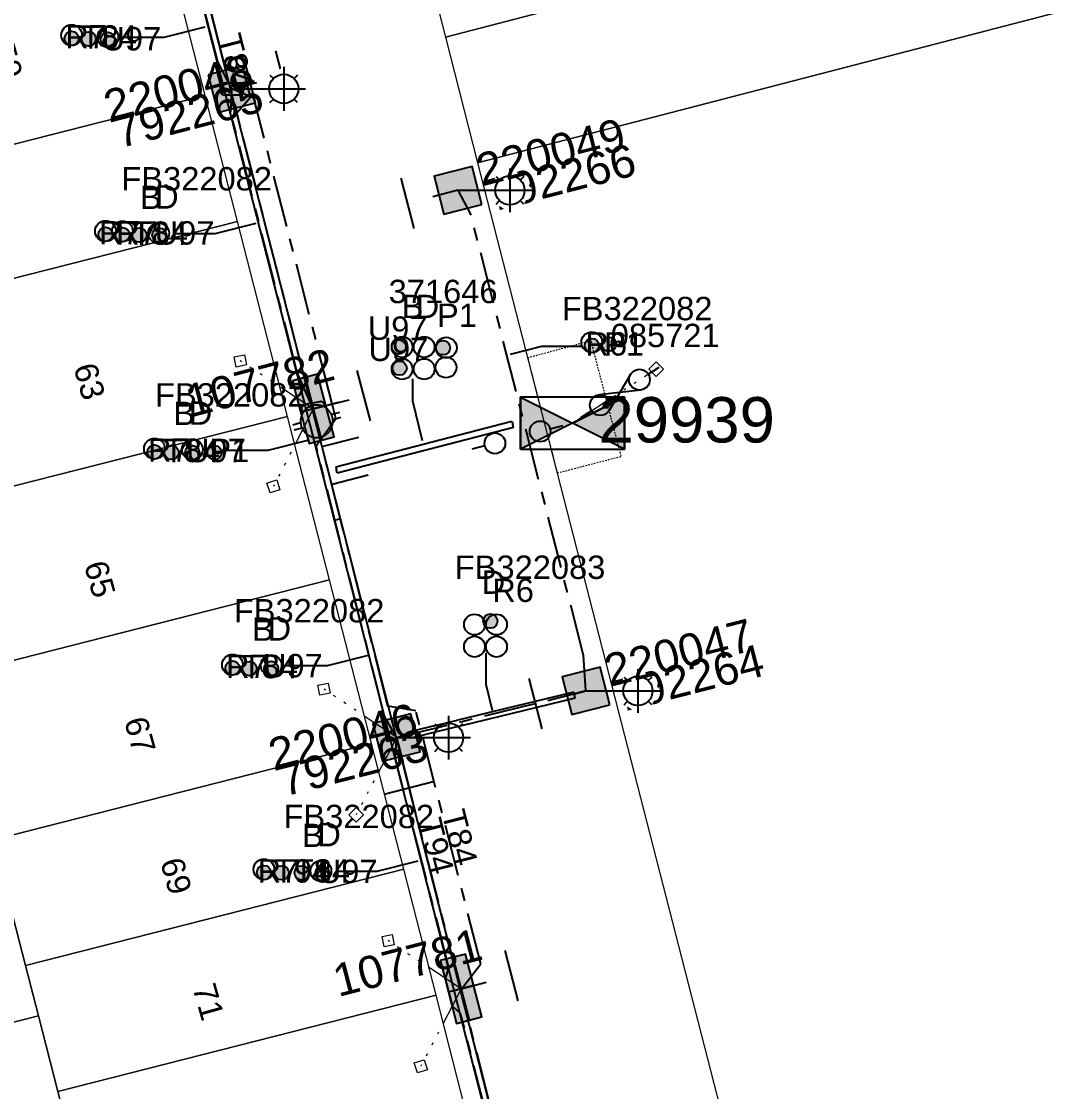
# Model space of a CAD drawing. Header units: metres. Extents: x 307635 to 308805, y 6256169 to 6257356.
# Drawn here: x 308471.6 to 308551.7, y 6256541.7 to 6256624.1 of the extents above; entities that cross this region are included whole.
import ezdxf
from ezdxf.enums import TextEntityAlignment as Align

# ---------------------------------------------------------------- set-up
doc = ezdxf.new("R2010")
doc.units = ezdxf.units.M
for name, pattern in [('Cable Exist UG', [7, 4, -1, 1, -1]), ('DASHED', [19.05, 12.7, -6.35]), ('HIDDEN2', [0.1875, 0.125, -0.0625]), ('PHANTOMX2', [6.6, 3, -0.75, 0.2, -0.75, 0.2, -0.75, 0.2, -0.75])]:
    doc.linetypes.add(name, pattern=pattern)
doc.layers.get('0').update_dxf_attribs({"color": 6})
doc.layers.get('Defpoints').update_dxf_attribs({"color": 250})
for name, color, linetype, lineweight in [('Cadastre Buildings_SP_EXT', 78, 'Continuous', 15), ('Cadastre Land Parcels_SP_EXT', 118, 'Continuous', 15), ('Cadastre Other Property_SP_EXT', 138, 'DASHED', 15), ('Mains_LV_EXT', 163, 'Continuous', 25), ('Mains_SL_EXT', 131, 'Continuous', 25), ('Services_SP_EXT', 42, 'PHANTOMX2', 20)]:
    doc.layers.add(name, color=color, linetype=linetype, lineweight=lineweight)
for name, color, linetype in [('Duct_SP_EXT', 30, 'Continuous'), ('Equip_LV_EXT', 7, 'Continuous'), ('Equip_SL_EXT', 7, 'Continuous'), ('Equip_SP_SL_EXT', 7, 'Continuous'), ('Sub_SP_EXT', 7, 'Continuous'), ('SupportsUG_SP_LV_EXT', 7, 'Continuous'), ('SupportsUG_SP_LV_SL_EXT', 7, 'Continuous')]:
    doc.layers.add(name, color=color, linetype=linetype)
doc.layers.add('UNKNOWN_FEATURES', color=1, linetype='DASHED', plot=False)
doc.styles.add('COLUMN_LABEL', font='arial.ttf', dxfattribs={"height": 2})
doc.styles.add('iecARIAL', font='arial.ttf', dxfattribs={"height": 2})
doc.styles.add('POLE_LABEL', font='arial.ttf', dxfattribs={"height": 2})
doc.styles.add('SL_LABEL', font='arial.ttf', dxfattribs={"height": 2})
doc.styles.get("Standard").update_dxf_attribs({"font": 'arial.ttf'})

# ---------------------------------------------------------------- blocks, each defined once
blk = doc.blocks.new('SUB_PADMOUNT_EXT')
at = {"ltscale": 10}
h = blk.add_hatch(color=256, dxfattribs=at)
h.dxf.hatch_style = 1
h.paths.add_polyline_path([(4, -2), (0, 0), (4, 2)])
h.paths.add_polyline_path([(-4, -2), (-4, 2), (0, 0)])
blk.add_line((4, 2), (-4, -2))
blk.add_lwpolyline([(-4, -2), (4, -2), (4, 2), (-4, 2)], close=True)
at = {"ltscale": 10, "flags": 128}
for points in [[(-4, -2), (-4, 2), (0, 0)], [(4, -2), (0, 0), (4, 2)]]:
    blk.add_lwpolyline(points, close=True, dxfattribs=at)
at = {"flags": 8}
blk.add_attdef('ASSET_NUM', text='', height=2.5, dxfattribs=at).set_placement((0, 5), align=Align.MIDDLE_CENTER)
for tag, flags, p in [('STREET_CODE', 9, (1.5, 0)), ('OPERATING_VOLTAGE', 9, (1.5, -0.4)), ('ORIENTATION', 9, (1.5, -0.6)), ('OWNED_BY', 9, (1.5, -0.8)), ('NO_PHASES', 9, (1.5, -0.2)), ('OPERATED_BY', 9, (1.5, -1)), ('SECONDARY_VOLTAGE', 9, (1.5, -1.6)), ('CONSTRUCTED_VOLTAGE', 9, (1.5, -1.4)), ('MAINTAINED_BY', 9, (1.5, -1.2)), ('STATE', 9, (1.5, -1.8)), ('SUBSTATION_TYPE', 9, (1.5, -2.2)), ('USAGE', 9, (1.5, -2.4)), ('PARENT', 9, (1.5, -2)), ('SUBURB', 9, (1.5, -2.8)), ('STREETNAME', 9, (1.5, -3)), ('LEGEND', 9, (1.5, -2.6)), ('LOCATION', 9, (1.5, -3.2)), ('NOTES', 9, (1.5, -3.4)), ('Z', 1, (1.5, -3.6))]:
    blk.add_attdef(tag, text='', height=0.2, dxfattribs=dict(flags=flags)).set_placement(p, align=Align.MIDDLE_LEFT)
blk = doc.blocks.new('COLUMN_EXT')
blk.add_hatch(color=256).paths.add_polyline_path([(1.5, -1.5), (1.5, 1.5), (-1.5, 1.5), (-1.5, -1.5)])
blk.add_lwpolyline([(1.5, 1.5), (-1.5, 1.5), (-1.5, -1.5), (1.5, -1.5)], close=True)
at = {"layer": 'Defpoints', "flags": 128}
for points in [[(0, 0), (0, -2)], [(2, -4), (-2, -4)]]:
    blk.add_lwpolyline(points, dxfattribs=at)
at = {"flags": 9}
for tag, p in [('STREETNAME', (-1.813, 1.6)), ('SUBURB', (-1.813, 1.8)), ('NOTES', (-1.813, 2)), ('LOCATION', (-1.813, 1.4)), ('LEGEND', (-1.813, 1.2)), ('USAGE', (-1.813, 1)), ('STATE', (-1.813, 0.8)), ('COLUMN_TYPE', (-1.813, 0.4)), ('OWNED_BY', (-1.813, 0.6))]:
    blk.add_attdef(tag, text='', height=0.2, rotation=180, dxfattribs=at).set_placement(p, align=Align.MIDDLE_LEFT)
at = {"flags": 1}
blk.add_attdef('Z', (-1.813, 2.351), '', height=0.2, rotation=180, dxfattribs=at)
at = {"flags": 9}
for tag, style, p in [('STRUCTURE_PLANT_NUMBER', 'POLE_LABEL', (-1.813, -0.031)), ('STREET_CODE', 'COLUMN_LABEL', (-1.813, 0.2))]:
    blk.add_attdef(tag, text='', height=0.2, rotation=180, dxfattribs=dict(at, style=style)).set_placement(p, align=Align.MIDDLE_LEFT)
at = {"style": 'COLUMN_LABEL', "width": 0.9, "flags": 8}
blk.add_attdef('ASSET_NUM', text='', height=2, rotation=270, dxfattribs=at).set_placement((2, -4), align=Align.MIDDLE_LEFT)
blk = doc.blocks.new('PILLAR_EXT')
blk.add_hatch(color=256).paths.add_polyline_path([(2.5, -1), (2.5, 1), (-2.5, 1), (-2.5, -1)])
for p, q in [((0, -1), (0, 1)), ((2.5, 0), (-2.5, 0))]:
    blk.add_line(p, q)
at = {"ltscale": 10}
blk.add_line((-2.5, 0), (2.5, 0), dxfattribs=at)
blk.add_lwpolyline([(2.5, 1), (1.25, 1), (-1.25, 1), (-2.5, 1), (-2.5, -1), (2.5, -1)], close=True)
at = {"layer": 'Defpoints'}
for p, q in [((0, 0), (0, -2)), ((2, -4), (-2, -4))]:
    blk.add_line(p, q, dxfattribs=at)
for tag, p, flags in [('STREETNAME', (0, 1.8), 9), ('SUBURB', (0, 2), 1), ('LOCATION', (0, 1.2), 9), ('LEGEND', (0, 1), 9), ('PARENT', (0, 1.6), 9), ('NOTES', (0, 1.4), 9), ('SUPPORT_TYPE', (0, 0.6), 9), ('OWNED_BY', (0, 0.2), 9), ('USAGE', (0, 0.8), 9), ('STATE', (0, 0.4), 9)]:
    blk.add_attdef(tag, p, '', height=0.2, rotation=180, dxfattribs=dict(flags=flags))
at = {"width": 0.9, "flags": 8}
blk.add_attdef('ASSET_NUM', text='', height=2, rotation=270, dxfattribs=at).set_placement((2, -4), align=Align.MIDDLE_LEFT)
blk = doc.blocks.new('DUCT_EXT')
blk.add_circle((0, 0.8), 0.8)
at = {"flags": 1}
blk.add_attdef('Z', (0, 0), '', height=0.2, dxfattribs=at)
at = {"flags": 9}
for tag, p in [('DUCT_CODE', (0, 0)), ('XSECT_TYPE', (0, -0.2)), ('STATE', (0, -0.6)), ('FB_REFERENCE', (0, -0.4)), ('NOTES', (0, -0.8))]:
    blk.add_attdef(tag, text='', height=0.2, dxfattribs=at).set_placement(p, align=Align.MIDDLE_LEFT)
blk = doc.blocks.new('SL_LANTERN_EXT')
at = {"flags": 9}
for tag, p in [('LRATECODE', (-7.4, 0)), ('LOUTREACHVOCAB', (-7.2, 0)), ('LOUTREACH', (-7, 0)), ('LANTNUMBER', (-6.6, 0)), ('LNEW', (-6.4, 0)), ('LMASTVOCAB', (-6.2, 0)), ('LMAST', (-6, 0)), ('LLAMPVOCAB', (-5.8, 0)), ('LLAMP', (-5.6, 0)), ('LEXIST', (-5.4, 0)), ('LCHARGE3PERCENT', (-5.2, 0)), ('LCHARGE3', (-5, 0)), ('LCHARGE2PERCENT', (-4.8, 0)), ('LCHARGE2', (-4.6, 0)), ('LCHARGE1PERCENT', (-4.4, 0)), ('LCHARGE1', (-4.2, 0)), ('LCATEGORY', (-4, 0)), ('LBRACKETVOCAB', (-3.8, 0)), ('LBRACKET', (-3.6, 0)), ('LKINGHEIGHT', (-3.4, 0)), ('CREPLACE', (-3.2, 0)), ('CREMOVE', (-3, 0)), ('CNUMBER', (-2.8, 0)), ('CNEW', (-2.6, 0)), ('CEXIST', (-2.4, 0)), ('USAGE', (-2.2, 0)), ('STATE', (-2, 0)), ('OWNED_BY', (-1.8, 0)), ('ORIENTATION', (-1.6, 0)), ('OPERATING_VOLTAGE', (-1.4, 0)), ('NO_PHASES', (-1.2, 0)), ('LANTERN_TYPE', (-1, 0)), ('LANTERN_PURPOSE', (-0.8, 0)), ('CONTROL_TYPE', (-0.6, 0)), ('CONSTRUCTED_VOLTAGE', (-0.4, 0))]:
    blk.add_attdef(tag, text='', height=0.001, rotation=270, dxfattribs=at).set_placement(p, align=Align.MIDDLE_LEFT)
at = {"style": 'SL_LABEL', "flags": 9}
blk.add_attdef('STREET_CODE', text='', height=0.001, rotation=270, dxfattribs=at).set_placement((0.001, 0), align=Align.MIDDLE_LEFT)
at = {"flags": 1}
blk.add_attdef('Z', (0, 0), '', height=0.001, rotation=270, dxfattribs=at)
at = {"width": 0.9}
blk.add_attdef('LNUMBER', text='', height=1, dxfattribs=at).set_placement((7, -1), align=Align.MIDDLE_LEFT)
at = {"flags": 9}
for tag, p in [('LREMOVE', (0, -7.6)), ('LREPLACE', (0, -7.8)), ('LTYPE', (0, -8)), ('LTYPEVOCAB', (0, -8.2)), ('LEGEND', (0, -8.4)), ('SUBURB', (0, -8.6)), ('STREETNAME', (0, -8.8)), ('LOCATION', (0, -9)), ('NOTES', (0, -9.2)), ('MAINTAINED_BY', (0, -9.863))]:
    blk.add_attdef(tag, text='', height=0.001, dxfattribs=at).set_placement(p, align=Align.MIDDLE_LEFT)
blk.add_attdef('OPERATED_BY', (0, -9.607), '', height=0.001, dxfattribs=at)
blk.add_wipeout([(5.688, 0), (5.061, -1.061), (4, -1.688), (2.939, -1.061), (2.313, 0), (2.939, 1.061), (4, 1.687), (5.061, 1.061)])
for p, q in [((4, 1.687), (4, 0)), ((2.939, 1.061), (3.205, 0.795)), ((5.061, 1.061), (4.795, 0.795)), ((0, 0), (4, 0)), ((2.939, -1.061), (3.205, -0.795)), ((4, 0), (5.688, 0)), ((4, 0), (4, -1.688)), ((5.061, -1.061), (4.795, -0.795))]:
    blk.add_line(p, q)
blk.add_circle((4, 0), 1.125)
blk = doc.blocks.new('CCP_EXT')
at = {"flags": 9}
for tag, p in [('USAGE', (0, -1.2)), ('LEGEND', (0, -1.4)), ('LIFE_SUPPORT', (0, -1.6)), ('STATE', (0, -1.8)), ('NOTES', (0, -2))]:
    blk.add_attdef(tag, text='', height=0.2, dxfattribs=at).set_placement(p, align=Align.MIDDLE_LEFT)
blk.add_wipeout([(0, 0.566), (0.566, 0), (0, -0.566), (-0.566, 0)])
blk.add_lwpolyline([(-0.566, 0), (0, 0.566), (0.566, 0), (0, -0.566), (-0.566, 0)])
at = {"flags": 1}
blk.add_attdef('Z', (0, 0), '', height=0.2, dxfattribs=at)
at = {"flags": 9}
for tag, p in [('CCP_TYPE', (0, 0)), ('OPERATING_VOLTAGE', (0, -0.6)), ('ORIENTATION', (0, -0.8)), ('CONSTRUCTED_VOLTAGE', (0, -0.2)), ('NO_PHASES', (0, -0.4)), ('OWNED_BY', (0, -1))]:
    blk.add_attdef(tag, text='', height=0.2, dxfattribs=at).set_placement(p, align=Align.MIDDLE_LEFT)
blk = doc.blocks.new('SL_STJ_EXT')
h = blk.add_hatch(color=256)
edge = h.paths.add_edge_path()
edge.add_ellipse((-0.586, 0.131), major_axis=(0.226, 0.226), ratio=1, start_angle=44.99996, end_angle=135)
edge.add_line((-0.906, 0.131), (-0.906, -0.131))
edge.add_ellipse((-0.586, -0.131), major_axis=(0.226, 0.226), ratio=1, start_angle=134.99996, end_angle=225)
edge.add_line((-0.586, -0.451), (0.586, -0.451))
edge.add_ellipse((0.586, -0.131), major_axis=(-0.226, 0.226), ratio=1, start_angle=134.99996, end_angle=225)
edge.add_line((0.906, -0.131), (0.906, 0.131))
edge.add_ellipse((0.586, 0.131), major_axis=(-0.226, 0.226), ratio=1, start_angle=224.99996, end_angle=315)
edge.add_line((0.586, 0.451), (-0.586, 0.451))
blk.add_lwpolyline([(-0.906, 0.131), (-0.906, -0.131, 0.414214), (-0.586, -0.451), (0.586, -0.451, 0.414214), (0.906, -0.131), (0.906, 0.131, 0.414214), (0.586, 0.451), (-0.586, 0.451, 0.414214)], format="xyb", close=True)
at = {"flags": 1}
blk.add_attdef('Z', (0, 0), '', height=0.2, dxfattribs=at)
at = {"flags": 9}
for tag, p in [('ORIENTATION', (0, 0)), ('USAGE', (0, -0.2)), ('LEGEND', (0, -0.4)), ('NOTES', (0, -0.6))]:
    blk.add_attdef(tag, text='', height=0.2, dxfattribs=at).set_placement(p, align=Align.MIDDLE_LEFT)
blk = doc.blocks.new('LV_UG_LINKS_OPEN_EXT')
at = {"layer": 'Equip_LV_EXT'}
for tag, height, flags, p in [('CONSTRUCTED_VOLTAGE', 0.167, 9, (3.167, -1.833)), ('NO_PHASES', 0.167, 9, (3.167, -2)), ('OPERATING_VOLTAGE', 0.2, 9, (3, -2.6)), ('ORIENTATION', 0.2, 9, (3, -2.8)), ('STATE', 0.2, 9, (3, -3)), ('SWITCH_TYPE', 0.2, 9, (3, -3.2)), ('USAGE', 0.2, 9, (3, -3.4)), ('OWNED_BY', 0.2, 9, (3, -3.8)), ('OPERATED_BY', 0.2, 9, (3, -4)), ('NOTES', 0.2, 9, (3, -3.6)), ('MAINTAINED_BY', 0.2, 9, (3, -4.2)), ('TYPE', 0.2, 9, (3, -4.6)), ('Z', 0.2, 1, (3, -4.8)), ('NUMBER_OF_PHASES', 0.2, 9, (3, -4.4))]:
    blk.add_attdef(tag, text='', height=height, dxfattribs=dict(at, flags=flags)).set_placement(p, align=Align.MIDDLE_LEFT)
blk.add_wipeout([(4, 1.25), (3.969, 1.25), (3.939, 1.248), (3.908, 1.247), (3.877, 1.244), (3.847, 1.241), (3.817, 1.236), (3.786, 1.232), (3.756, 1.226), (3.726, 1.22), (3.696, 1.213), (3.667, 1.205), (3.637, 1.196), (3.608, 1.187), (3.579, 1.177), (3.55, 1.166), (3.522, 1.155), (3.493, 1.143), (3.466, 1.13), (3.438, 1.117), (3.411, 1.102), (3.384, 1.088), (3.357, 1.072), (3.331, 1.056), (3.306, 1.039), (3.28, 1.022), (3.255, 1.004), (3.231, 0.985), (3.207, 0.966), (3.184, 0.947), (3.161, 0.926), (3.138, 0.905), (3.116, 0.884), (3.095, 0.862), (3.074, 0.839), (3.053, 0.816), (3.034, 0.793), (3.015, 0.769), (2.996, 0.745), (2.978, 0.72), (2.961, 0.694), (2.944, 0.669), (2.928, 0.643), (2.912, 0.616), (2.898, 0.589), (2.883, 0.562), (2.87, 0.534), (2.857, 0.507), (2.845, 0.478), (2.834, 0.45), (2.823, 0.421), (2.813, 0.392), (2.804, 0.363), (2.795, 0.333), (2.787, 0.304), (2.78, 0.274), (2.774, 0.244), (2.768, 0.214), (2.764, 0.183), (2.759, 0.153), (2.756, 0.123), (2.753, 0.092), (2.752, 0.061), (2.75, 0.031), (2.75, 0), (2.75, -0.031), (2.752, -0.061), (2.753, -0.092), (2.756, -0.123), (2.759, -0.153), (2.764, -0.183), (2.768, -0.214), (2.774, -0.244), (2.78, -0.274), (2.787, -0.304), (2.795, -0.333), (2.804, -0.363), (2.813, -0.392), (2.823, -0.421), (2.834, -0.45), (2.845, -0.478), (2.857, -0.507), (2.87, -0.534), (2.883, -0.562), (2.898, -0.589), (2.912, -0.616), (2.928, -0.643), (2.944, -0.669), (2.961, -0.694), (2.978, -0.72), (2.996, -0.745), (3.015, -0.769), (3.034, -0.793), (3.053, -0.816), (3.074, -0.839), (3.095, -0.862), (3.116, -0.884), (3.138, -0.905), (3.161, -0.926), (3.184, -0.947), (3.207, -0.966), (3.231, -0.985), (3.255, -1.004), (3.28, -1.022), (3.306, -1.039), (3.331, -1.056), (3.357, -1.072), (3.384, -1.088), (3.411, -1.102), (3.438, -1.117), (3.466, -1.13), (3.493, -1.143), (3.522, -1.155), (3.55, -1.166), (3.579, -1.177), (3.608, -1.187), (3.637, -1.196), (3.667, -1.205), (3.696, -1.213), (3.726, -1.22), (3.756, -1.226), (3.786, -1.232), (3.817, -1.236), (3.847, -1.241), (3.877, -1.244), (3.908, -1.247), (3.939, -1.248), (3.969, -1.25), (4, -1.25), (4.031, -1.25), (4.061, -1.248), (4.092, -1.247), (4.123, -1.244), (4.153, -1.241), (4.183, -1.236), (4.214, -1.232), (4.244, -1.226), (4.274, -1.22), (4.304, -1.213), (4.333, -1.205), (4.363, -1.196), (4.392, -1.187), (4.421, -1.177), (4.45, -1.166), (4.478, -1.155), (4.507, -1.143), (4.534, -1.13), (4.562, -1.117), (4.589, -1.102), (4.616, -1.088), (4.643, -1.072), (4.669, -1.056), (4.694, -1.039), (4.72, -1.022), (4.745, -1.004), (4.769, -0.985), (4.793, -0.966), (4.816, -0.947), (4.839, -0.926), (4.862, -0.905), (4.884, -0.884), (4.905, -0.862), (4.926, -0.839), (4.947, -0.816), (4.966, -0.793), (4.985, -0.769), (5.004, -0.745), (5.022, -0.72), (5.039, -0.694), (5.056, -0.669), (5.072, -0.643), (5.088, -0.616), (5.102, -0.589), (5.117, -0.562), (5.13, -0.534), (5.143, -0.507), (5.155, -0.478), (5.166, -0.45), (5.177, -0.421), (5.187, -0.392), (5.196, -0.363), (5.205, -0.333), (5.213, -0.304), (5.22, -0.274), (5.226, -0.244), (5.232, -0.214), (5.236, -0.183), (5.241, -0.153), (5.244, -0.123), (5.247, -0.092), (5.248, -0.061), (5.25, -0.031), (5.25, 0), (5.25, 0.031), (5.248, 0.061), (5.247, 0.092), (5.244, 0.123), (5.241, 0.153), (5.236, 0.183), (5.232, 0.214), (5.226, 0.244), (5.22, 0.274), (5.213, 0.304), (5.205, 0.333), (5.196, 0.363), (5.187, 0.392), (5.177, 0.421), (5.166, 0.45), (5.155, 0.478), (5.143, 0.507), (5.13, 0.534), (5.117, 0.562), (5.102, 0.589), (5.088, 0.616), (5.072, 0.643), (5.056, 0.669), (5.039, 0.694), (5.022, 0.72), (5.004, 0.745), (4.985, 0.769), (4.966, 0.793), (4.947, 0.816), (4.926, 0.839), (4.905, 0.862), (4.884, 0.884), (4.862, 0.905), (4.839, 0.926), (4.816, 0.947), (4.793, 0.966), (4.769, 0.985), (4.745, 1.004), (4.72, 1.022), (4.694, 1.039), (4.669, 1.056), (4.643, 1.072), (4.616, 1.088), (4.589, 1.102), (4.562, 1.117), (4.534, 1.13), (4.507, 1.143), (4.478, 1.155), (4.45, 1.166), (4.421, 1.177), (4.392, 1.187), (4.363, 1.196), (4.333, 1.205), (4.304, 1.213), (4.274, 1.22), (4.244, 1.226), (4.214, 1.232), (4.183, 1.236), (4.153, 1.241), (4.123, 1.244), (4.092, 1.247), (4.061, 1.248), (4.031, 1.25)]).dxf.layer = 'Equip_LV_EXT'
for p, q in [((3.792, 1.863), (3.792, 1.232)), ((4.208, 1.863), (4.208, 1.232)), ((3.792, -1.232), (3.792, -1.863)), ((4.208, -1.232), (4.208, -1.863))]:
    blk.add_line(p, q, dxfattribs=at)
at = {"layer": 'Equip_LV_EXT', "flags": 128}
blk.add_lwpolyline([(4, 1.25), (3.969, 1.25), (3.939, 1.248), (3.908, 1.247), (3.877, 1.244), (3.847, 1.241), (3.817, 1.236), (3.786, 1.232), (3.756, 1.226), (3.726, 1.22), (3.696, 1.213), (3.667, 1.205), (3.637, 1.196), (3.608, 1.187), (3.579, 1.177), (3.55, 1.166), (3.522, 1.155), (3.493, 1.143), (3.466, 1.13), (3.438, 1.117), (3.411, 1.102), (3.384, 1.088), (3.357, 1.072), (3.331, 1.056), (3.306, 1.039), (3.28, 1.022), (3.255, 1.004), (3.231, 0.985), (3.207, 0.966), (3.184, 0.947), (3.161, 0.926), (3.138, 0.905), (3.116, 0.884), (3.095, 0.862), (3.074, 0.839), (3.053, 0.816), (3.034, 0.793), (3.015, 0.769), (2.996, 0.745), (2.978, 0.72), (2.961, 0.694), (2.944, 0.669), (2.928, 0.643), (2.912, 0.616), (2.898, 0.589), (2.883, 0.562), (2.87, 0.534), (2.857, 0.507), (2.845, 0.478), (2.834, 0.45), (2.823, 0.421), (2.813, 0.392), (2.804, 0.363), (2.795, 0.333), (2.787, 0.304), (2.78, 0.274), (2.774, 0.244), (2.768, 0.214), (2.764, 0.183), (2.759, 0.153), (2.756, 0.123), (2.753, 0.092), (2.752, 0.061), (2.75, 0.031), (2.75, 0), (2.75, -0.031), (2.752, -0.061), (2.753, -0.092), (2.756, -0.123), (2.759, -0.153), (2.764, -0.183), (2.768, -0.214), (2.774, -0.244), (2.78, -0.274), (2.787, -0.304), (2.795, -0.333), (2.804, -0.363), (2.813, -0.392), (2.823, -0.421), (2.834, -0.45), (2.845, -0.478), (2.857, -0.507), (2.87, -0.534), (2.883, -0.562), (2.898, -0.589), (2.912, -0.616), (2.928, -0.643), (2.944, -0.669), (2.961, -0.694), (2.978, -0.72), (2.996, -0.745), (3.015, -0.769), (3.034, -0.793), (3.053, -0.816), (3.074, -0.839), (3.095, -0.862), (3.116, -0.884), (3.138, -0.905), (3.161, -0.926), (3.184, -0.947), (3.207, -0.966), (3.231, -0.985), (3.255, -1.004), (3.28, -1.022), (3.306, -1.039), (3.331, -1.056), (3.357, -1.072), (3.384, -1.088), (3.411, -1.102), (3.438, -1.117), (3.466, -1.13), (3.493, -1.143), (3.522, -1.155), (3.55, -1.166), (3.579, -1.177), (3.608, -1.187), (3.637, -1.196), (3.667, -1.205), (3.696, -1.213), (3.726, -1.22), (3.756, -1.226), (3.786, -1.232), (3.817, -1.236), (3.847, -1.241), (3.877, -1.244), (3.908, -1.247), (3.939, -1.248), (3.969, -1.25), (4, -1.25), (4.031, -1.25), (4.061, -1.248), (4.092, -1.247), (4.123, -1.244), (4.153, -1.241), (4.183, -1.236), (4.214, -1.232), (4.244, -1.226), (4.274, -1.22), (4.304, -1.213), (4.333, -1.205), (4.363, -1.196), (4.392, -1.187), (4.421, -1.177), (4.45, -1.166), (4.478, -1.155), (4.507, -1.143), (4.534, -1.13), (4.562, -1.117), (4.589, -1.102), (4.616, -1.088), (4.643, -1.072), (4.669, -1.056), (4.694, -1.039), (4.72, -1.022), (4.745, -1.004), (4.769, -0.985), (4.793, -0.966), (4.816, -0.947), (4.839, -0.926), (4.862, -0.905), (4.884, -0.884), (4.905, -0.862), (4.926, -0.839), (4.947, -0.816), (4.966, -0.793), (4.985, -0.769), (5.004, -0.745), (5.022, -0.72), (5.039, -0.694), (5.056, -0.669), (5.072, -0.643), (5.088, -0.616), (5.102, -0.589), (5.117, -0.562), (5.13, -0.534), (5.143, -0.507), (5.155, -0.478), (5.166, -0.45), (5.177, -0.421), (5.187, -0.392), (5.196, -0.363), (5.205, -0.333), (5.213, -0.304), (5.22, -0.274), (5.226, -0.244), (5.232, -0.214), (5.236, -0.183), (5.241, -0.153), (5.244, -0.123), (5.247, -0.092), (5.248, -0.061), (5.25, -0.031), (5.25, 0), (5.25, 0.031), (5.248, 0.061), (5.247, 0.092), (5.244, 0.123), (5.241, 0.153), (5.236, 0.183), (5.232, 0.214), (5.226, 0.244), (5.22, 0.274), (5.213, 0.304), (5.205, 0.333), (5.196, 0.363), (5.187, 0.392), (5.177, 0.421), (5.166, 0.45), (5.155, 0.478), (5.143, 0.507), (5.13, 0.534), (5.117, 0.562), (5.102, 0.589), (5.088, 0.616), (5.072, 0.643), (5.056, 0.669), (5.039, 0.694), (5.022, 0.72), (5.004, 0.745), (4.985, 0.769), (4.966, 0.793), (4.947, 0.816), (4.926, 0.839), (4.905, 0.862), (4.884, 0.884), (4.862, 0.905), (4.839, 0.926), (4.816, 0.947), (4.793, 0.966), (4.769, 0.985), (4.745, 1.004), (4.72, 1.022), (4.694, 1.039), (4.669, 1.056), (4.643, 1.072), (4.616, 1.088), (4.589, 1.102), (4.562, 1.117), (4.534, 1.13), (4.507, 1.143), (4.478, 1.155), (4.45, 1.166), (4.421, 1.177), (4.392, 1.187), (4.363, 1.196), (4.333, 1.205), (4.304, 1.213), (4.274, 1.22), (4.244, 1.226), (4.214, 1.232), (4.183, 1.236), (4.153, 1.241), (4.123, 1.244), (4.092, 1.247), (4.061, 1.248), (4.031, 1.25)], close=True, dxfattribs=at)
at = {"layer": 'Equip_LV_EXT', "flags": 9}
blk.add_attdef('ACTUAL_STATUS', text='', height=0.167, dxfattribs=at).set_placement((3.167, -1.667), align=Align.MIDDLE_LEFT)
blk = doc.blocks.new('LV_UG_DFUSE_CLOSED_EXT')
for points in [[(1, 0), (0, 0)], [(5.04, 0.726), (2.156, -0.717)], [(5.049, -0.707), (2.156, 0.717)], [(6.2, 0.013), (7.2, 0.013)]]:
    blk.add_lwpolyline(points)
for centre in [(1.8, 0), (5.4, 0.011)]:
    blk.add_circle(centre, 0.8)
at = {"flags": 9}
for tag, p in [('ACTUAL_STATUS', (0, 0)), ('OPERATING_VOLTAGE', (0, -0.6)), ('ORIENTATION', (0, -0.8)), ('CONSTRUCTED_VOLTAGE', (0, -0.2)), ('NO_PHASES', (0, -0.4)), ('STATE', (0, -1)), ('SWITCH_TYPE', (0, -1.2)), ('USAGE', (0, -1.4)), ('NOTES', (0, -1.6))]:
    blk.add_attdef(tag, text='', height=0.2, dxfattribs=at).set_placement(p, align=Align.MIDDLE_LEFT)
at = {"flags": 1}
blk.add_attdef('Z', (0, 0), '', height=0.2, dxfattribs=at)
blk = doc.blocks.new('LV_UG_DFUSE_OPEN_EXT')
for points in [[(1, 0), (0, 0)], [(6.2, 0.013), (7.2, 0.013)]]:
    blk.add_lwpolyline(points)
for centre in [(1.8, 0), (5.4, 0.011)]:
    blk.add_circle(centre, 0.8)
at = {"flags": 9}
for tag, p in [('ACTUAL_STATUS', (0, 0)), ('OPERATING_VOLTAGE', (0, -0.6)), ('ORIENTATION', (0, -0.8)), ('CONSTRUCTED_VOLTAGE', (0, -0.2)), ('NO_PHASES', (0, -0.4)), ('STATE', (0, -1)), ('SWITCH_TYPE', (0, -1.2)), ('USAGE', (0, -1.4)), ('NOTES', (0, -1.6))]:
    blk.add_attdef(tag, text='', height=0.2, dxfattribs=at).set_placement(p, align=Align.MIDDLE_LEFT)
at = {"flags": 1}
blk.add_attdef('Z', (0, 0), '', height=0.2, dxfattribs=at)
blk = doc.blocks.new('CABLE_LARGE_EXT')
h = blk.add_hatch(color=256)
edge = h.paths.add_edge_path()
edge.add_arc((0, 0.55), 0.55, 0, 360)
blk.add_circle((0, 0.55), 0.55)
at = {"flags": 1}
blk.add_attdef('Z', (0, 0), '', height=0.2, dxfattribs=at)
at = {"flags": 9}
for tag, p in [('COND_CODE', (0, 0)), ('XSECT_SIZE', (0, -0.6)), ('STATE', (0, -0.4)), ('FB_REFERENCE', (0, -0.2)), ('NOTES', (0, -0.8))]:
    blk.add_attdef(tag, text='', height=0.2, dxfattribs=at).set_placement(p, align=Align.MIDDLE_LEFT)

msp = doc.modelspace()

# ---------------------------------------------------------------- linework, layer by layer
at = {"layer": 'Cadastre Buildings_SP_EXT', "linetype": 'Continuous'}
msp.add_lwpolyline([(308491.242, 6256673.518), (308504.236, 6256622.907), (308557.279, 6256636.698)], dxfattribs=at)
at = {"layer": 'Cadastre Land Parcels_SP_EXT', "linetype": 'Continuous'}
for points in [[(308564.915, 6256628.362), (308564.635, 6256628.776), (308564.349, 6256629.187), (308564.056, 6256629.592), (308563.758, 6256629.994), (308563.454, 6256630.39), (308563.144, 6256630.783), (308562.828, 6256631.171), (308562.506, 6256631.553), (308562.178, 6256631.93), (308561.845, 6256632.304), (308561.507, 6256632.672), (308561.162, 6256633.036), (308560.813, 6256633.393), (308560.458, 6256633.746), (308560.098, 6256634.093), (308559.733, 6256634.435), (308557.279, 6256636.698), (308504.236, 6256622.907), (308506.72, 6256613.231), (308564.915, 6256628.362)], [(308485.726, 6256618.41), (308481.873, 6256633.419), (308452.733, 6256626.004), (308456.585, 6256610.994), (308485.726, 6256618.41)], [(308459.073, 6256601.305), (308488.213, 6256608.721), (308485.726, 6256618.41), (308456.585, 6256610.994), (308427.444, 6256603.579), (308429.933, 6256593.889), (308459.073, 6256601.305)], [(308492.07, 6256593.702), (308488.213, 6256608.721), (308459.073, 6256601.305), (308462.929, 6256586.285), (308492.07, 6256593.702)], [(308495.304, 6256581.105), (308492.07, 6256593.702), (308462.929, 6256586.285), (308465.417, 6256576.596), (308466.163, 6256573.689), (308495.304, 6256581.105)], [(308498.539, 6256568.509), (308495.304, 6256581.105), (308466.163, 6256573.689), (308467.905, 6256566.905), (308469.398, 6256561.092), (308498.539, 6256568.509)], [(308501.027, 6256558.819), (308498.539, 6256568.509), (308469.398, 6256561.092), (308470.392, 6256557.216), (308471.885, 6256551.401), (308501.027, 6256558.819)], [(308503.516, 6256549.13), (308501.027, 6256558.819), (308471.885, 6256551.401), (308472.881, 6256547.526), (308474.374, 6256541.712), (308503.516, 6256549.13)], [(308472.881, 6256547.526), (308471.885, 6256551.401), (308470.392, 6256557.216), (308441.253, 6256549.802), (308443.742, 6256540.111), (308472.881, 6256547.526)], [(308506.749, 6256536.534), (308503.516, 6256549.13), (308474.374, 6256541.712), (308475.368, 6256537.836), (308477.608, 6256529.114), (308506.749, 6256536.534)], [(308475.368, 6256537.836), (308474.374, 6256541.712), (308472.881, 6256547.526), (308443.742, 6256540.111), (308446.229, 6256530.422), (308475.368, 6256537.836)]]:
    msp.add_lwpolyline(points, close=True, dxfattribs=at)
at = {"layer": 'Cadastre Other Property_SP_EXT', "linetype": 'HIDDEN2'}
msp.add_lwpolyline([(308512.853, 6256589.342), (308517.785, 6256590.628), (308515.464, 6256599.52), (308510.579, 6256598.201), (308512.853, 6256589.342)], close=True, dxfattribs=at)
at = {"layer": 'Duct_SP_EXT'}
for p, q in [((308509.363, 6256593.316), (308509.423, 6256593.084)), ((308509.484, 6256592.852), (308509.423, 6256593.084)), ((308495.788, 6256589.783), (308495.848, 6256589.55)), ((308495.909, 6256589.318), (308495.848, 6256589.55)), ((308495.694, 6256585.694), (308495.926, 6256585.753)), ((308495.694, 6256585.694), (308495.926, 6256585.753)), ((308496.159, 6256585.813), (308495.926, 6256585.753)), ((308496.159, 6256585.813), (308495.926, 6256585.753)), ((308514.126, 6256572.468), (308514.183, 6256572.235)), ((308514.239, 6256572.002), (308514.183, 6256572.235)), ((308504.92, 6256549.479), (308505.152, 6256549.538)), ((308504.92, 6256549.479), (308505.152, 6256549.538)), ((308511.338, 6256524.276), (308504.92, 6256549.479)), ((308505.385, 6256549.597), (308505.152, 6256549.538)), ((308505.385, 6256549.597), (308505.152, 6256549.538)), ((308511.803, 6256524.395), (308505.385, 6256549.597))]:
    msp.add_line(p, q, dxfattribs=at)
for points in [[(308479.418, 6256622.906), (308482.581, 6256622.906), (308485.734, 6256623.696)], [(308483.334, 6256607.793), (308486.497, 6256607.793), (308489.65, 6256608.583)], [(308514.748, 6256599.084), (308511.649, 6256599.084), (308509.223, 6256598.459)], [(308501.692, 6256596.598), (308501.692, 6256594.889), (308502.456, 6256591.84)], [(308487.431, 6256591.098), (308490.593, 6256591.098), (308493.747, 6256591.889)], [(308492, 6256574.524), (308495.162, 6256574.524), (308498.316, 6256575.315)], [(308507.347, 6256575.469), (308507.347, 6256573.077), (308507.831, 6256571.071), (308507.837, 6256571.053)], [(308495.828, 6256558.676), (308498.99, 6256558.676), (308502.144, 6256559.466)]]:
    msp.add_lwpolyline(points, dxfattribs=at)
at = {"layer": 'Mains_LV_EXT', "linetype": 'Cable Exist UG'}
msp.add_lwpolyline([(308517.547, 6256502.096), (308519.121, 6256503.966), (308519.121, 6256503.966), (308513.433, 6256526.238), (308511.108, 6256527.258), (308511.108, 6256527.258), (308505.422, 6256549.537)], dxfattribs=at)
at = {"layer": 'UNKNOWN_FEATURES'}
for points in [[(308494.063, 6256594.285), (308496.821, 6256594.979)], [(308497.553, 6256592.07), (308494.795, 6256591.376)], [(308498.286, 6256589.161), (308495.527, 6256588.466)]]:
    msp.add_lwpolyline(points, dxfattribs=at)

# ---------------------------------------------------------------- block references
at = {"layer": 'Duct_SP_EXT'}
for name, p in [('DUCT_EXT', (308475.438, 6256622.262)), ('DUCT_EXT', (308478.233, 6256622.115)), ('CABLE_LARGE_EXT', (308475.438, 6256622.262)), ('CABLE_LARGE_EXT', (308476.752, 6256622.226)), ('CABLE_LARGE_EXT', (308478.222, 6256622.19)), ('DUCT_EXT', (308478.049, 6256607.168)), ('CABLE_LARGE_EXT', (308478.049, 6256607.168)), ('DUCT_EXT', (308479.354, 6256607.149)), ('CABLE_LARGE_EXT', (308479.354, 6256607.149)), ('CABLE_LARGE_EXT', (308480.668, 6256607.113)), ('DUCT_EXT', (308482.149, 6256607.002)), ('CABLE_LARGE_EXT', (308482.196, 6256607.106)), ('DUCT_EXT', (308515.52, 6256598.606)), ('CABLE_LARGE_EXT', (308516.843, 6256598.714)), ('CABLE_LARGE_EXT', (308515.521, 6256598.606)), ('DUCT_EXT', (308481.824, 6256590.408)), ('CABLE_LARGE_EXT', (308481.824, 6256590.408)), ('CABLE_LARGE_EXT', (308483.138, 6256590.371)), ('DUCT_EXT', (308484.741, 6256590.357)), ('CABLE_LARGE_EXT', (308484.741, 6256590.357)), ('CABLE_LARGE_EXT', (308486.453, 6256590.356)), ('DUCT_EXT', (308506.477, 6256576.866)), ('CABLE_LARGE_EXT', (308507.703, 6256577.383)), ('DUCT_EXT', (308508.177, 6256576.866)), ('DUCT_EXT', (308506.477, 6256575.166)), ('DUCT_EXT', (308508.177, 6256575.166)), ('DUCT_EXT', (308487.833, 6256573.766)), ('DUCT_EXT', (308490.815, 6256573.734)), ('CABLE_LARGE_EXT', (308487.833, 6256573.766)), ('CABLE_LARGE_EXT', (308489.147, 6256573.729)), ('CABLE_LARGE_EXT', (308490.815, 6256573.734)), ('DUCT_EXT', (308490.257, 6256558.014)), ('DUCT_EXT', (308494.643, 6256557.885)), ('CABLE_LARGE_EXT', (308490.257, 6256558.014)), ('CABLE_LARGE_EXT', (308491.629, 6256557.993)), ('CABLE_LARGE_EXT', (308493.162, 6256557.995)), ('CABLE_LARGE_EXT', (308494.76, 6256557.927))]:
    msp.add_blockref(name, p, dxfattribs=at)
for name, p, rotation in [('DUCT_EXT', (308500.1, 6256599.045), 269.9999999999998), ('DUCT_EXT', (308501.8, 6256599.045), 269.9999999999998), ('DUCT_EXT', (308503.508, 6256598.983), 270.69869437485), ('CABLE_LARGE_EXT', (308500.1, 6256599.045), 269.9999999999998), ('CABLE_LARGE_EXT', (308503.508, 6256598.984), 269.9999999999998), ('DUCT_EXT', (308500.1, 6256597.345), 269.9999999999998), ('DUCT_EXT', (308501.8, 6256597.345), 269.9999999999998), ('DUCT_EXT', (308503.493, 6256597.364), 277.7651660574779), ('CABLE_LARGE_EXT', (308500.161, 6256597.413), 269.9999999999998)]:
    msp.add_blockref(name, p, dxfattribs=dict(at, rotation=rotation))
at = {"layer": 'Equip_LV_EXT', "rotation": 194.5784896988731}
msp.add_blockref('LV_UG_DFUSE_OPEN_EXT', (308513.278, 6256592.993), dxfattribs=at)
at = {"layer": 'Equip_SL_EXT', "rotation": 190.2072624352641}
msp.add_blockref('SL_STJ_EXT', (308494.063, 6256594.285), dxfattribs=at)
at = {"layer": 'Services_SP_EXT'}
msp.add_blockref('CCP_EXT', (308520.47, 6256597.337), dxfattribs=at)
at = {"layer": 'Sub_SP_EXT'}
ref = msp.add_blockref('SUB_PADMOUNT_EXT', (308514.034, 6256593.187), dxfattribs=at)
ref.add_attrib('ASSET_NUM', '29939', dxfattribs={"layer": '0', "height": 3.5}).set_placement((308516.034, 6256593.437), align=Align.MIDDLE_LEFT)
at = {"layer": 'SupportsUG_SP_LV_SL_EXT'}
ref = msp.add_blockref('COLUMN_EXT', (308487.784, 6256618.926), dxfattribs=dict(at, rotation=104.4868716561476))
ref.add_attrib('ASSET_NUM', '792265', dxfattribs={"layer": '0', "height": 2.5, "rotation": 14.48687, "style": 'COLUMN_LABEL'}).set_placement((308489.784, 6256619.676), align=Align.TOP_RIGHT)
ref = msp.add_blockref('COLUMN_EXT', (308505.21, 6256611.112), dxfattribs=dict(at, rotation=284.3717736326648))
ref.add_attrib('ASSET_NUM', '792266', dxfattribs={"layer": '0', "height": 2.5, "rotation": 14.37177, "style": 'COLUMN_LABEL'}).set_placement((308507.21, 6256611.862), align=Align.TOP_LEFT)
ref = msp.add_blockref('COLUMN_EXT', (308515.073, 6256572.554), dxfattribs=dict(at, rotation=284.3717736972784))
ref.add_attrib('ASSET_NUM', '792264', dxfattribs={"layer": '0', "height": 2.5, "rotation": 14.37177, "style": 'COLUMN_LABEL'}).set_placement((308517.073, 6256573.304), align=Align.TOP_LEFT)
ref = msp.add_blockref('COLUMN_EXT', (308500.484, 6256568.956), dxfattribs=dict(at, rotation=14.29072136952268))
ref.add_attrib('ASSET_NUM', '792263', dxfattribs={"layer": '0', "height": 2.5, "rotation": 14.29072, "style": 'COLUMN_LABEL'}).set_placement((308502.484, 6256569.706), align=Align.TOP_RIGHT)

# ---------------------------------------------------------------- texts
at = {"layer": 'Cadastre Land Parcels_SP_EXT'}
for s, rotation, p in [('59', 285.74965, (308469.229, 6256622.207)), ('63', 285.75279, (308475.571, 6256597.503)), ('65', 285.75203, (308476.377, 6256582.275)), ('67', 285.7562, (308479.462, 6256570.26)), ('69', 285.74895, (308482.248, 6256559.407)), ('71', 285.75743, (308484.737, 6256549.717))]:
    msp.add_text(s, height=1.8, rotation=rotation, dxfattribs=at).set_placement(p)
at = {"layer": 'Cadastre Other Property_SP_EXT'}
msp.add_text('085721', height=1.8, dxfattribs=at).set_placement((308516.979, 6256599.033))
at = {"layer": 'Duct_SP_EXT'}
for s, p in [('R7', (308474.942, 6256622.042)), ('T84', (308476.152, 6256622.026)), ('FB322082', (308479.271, 6256611.102)), ('B', (308480.695, 6256609.675)), ('D', (308481.871, 6256609.702)), ('R7', (308477.553, 6256606.947)), ('R7', (308478.858, 6256606.929)), ('T84', (308480.068, 6256606.913)), ('U97', (308481.838, 6256606.933)), ('371646', (308499.867, 6256602.422)), ('B', (308500.872, 6256601.267)), ('D', (308501.947, 6256601.271)), ('P1', (308503.59, 6256600.588)), ('FB322082', (308513.213, 6256601.106)), ('U97', (308498.249, 6256599.598)), ('U97', (308498.31, 6256597.966)), ('R6', (308515.024, 6256598.385)), ('P1', (308516.468, 6256598.385)), ('FB322082', (308481.863, 6256594.457)), ('B', (308483.265, 6256593.036)), ('D', (308484.463, 6256593.057)), ('R7', (308481.321, 6256590.2)), ('T84', (308482.538, 6256590.172)), ('U97', (308484.249, 6256590.172)), ('P1', (308486.055, 6256590.177)), ('FB322083', (308504.961, 6256581.18)), ('D', (308507.041, 6256580.03)), ('R6', (308507.85, 6256579.405)), ('FB322082', (308487.937, 6256577.834)), ('B', (308489.339, 6256576.413)), ('D', (308490.537, 6256576.434)), ('R7', (308487.337, 6256573.546)), ('T84', (308488.547, 6256573.529)), ('FB322082', (308491.765, 6256561.985)), ('B', (308493.182, 6256560.533)), ('D', (308494.365, 6256560.585)), ('R7', (308489.761, 6256557.793)), ('T94', (308491.029, 6256557.793)), ('T84', (308492.562, 6256557.795)), ('U97', (308494.402, 6256557.754))]:
    msp.add_text(s, height=1.8, dxfattribs=at).set_placement(p)
at = {"layer": 'Mains_LV_EXT'}
for s, rotation, p in [('T84', 284.32389, (308503.94, 6256563.144)), ('T94', 284.17869, (308502.129, 6256562.497))]:
    msp.add_text(s, height=1.8, rotation=rotation, dxfattribs=at).set_placement(p)

# ---------------------------------------------------------------- next in the draw order: linework, layer by layer
at = {"layer": 'Services_SP_EXT'}
msp.add_lwpolyline([(308514.034, 6256593.187), (308520.47, 6256597.337)], dxfattribs=at)

# ---------------------------------------------------------------- next in the draw order: block references
at = {"layer": 'Equip_LV_EXT'}
for name, p, rotation in [('LV_UG_DFUSE_CLOSED_EXT', (308514.659, 6256593.59), 32.81553525704638), ('LV_UG_LINKS_OPEN_EXT', (308493.278, 6256597.181), 285.1660470033878)]:
    msp.add_blockref(name, p, dxfattribs=dict(at, rotation=rotation))
at = {"layer": 'Equip_SP_SL_EXT'}
ref = msp.add_blockref('SL_LANTERN_EXT', (308487.784, 6256618.926), dxfattribs=at)
ref.add_attrib('ASSET_NUM', '220048', dxfattribs={"layer": '0', "height": 2.5, "rotation": 14.48687, "style": 'iecARIAL'}).set_placement((308489.284, 6256620.426), align=Align.MIDDLE_RIGHT)
ref = msp.add_blockref('SL_LANTERN_EXT', (308505.21, 6256611.112), dxfattribs=at)
ref.add_attrib('ASSET_NUM', '220049', dxfattribs={"layer": '0', "height": 2.5, "rotation": 14.37177, "style": 'iecARIAL'}).set_placement((308506.71, 6256612.612), align=Align.MIDDLE_LEFT)
ref = msp.add_blockref('SL_LANTERN_EXT', (308515.073, 6256572.555), dxfattribs=at)
ref.add_attrib('ASSET_NUM', '220047', dxfattribs={"layer": '0', "height": 2.5, "rotation": 14.37177, "style": 'iecARIAL'}).set_placement((308516.573, 6256574.055), align=Align.MIDDLE_LEFT)
ref = msp.add_blockref('SL_LANTERN_EXT', (308500.484, 6256568.956), dxfattribs=at)
ref.add_attrib('ASSET_NUM', '220046', dxfattribs={"layer": '0', "height": 2.5, "rotation": 14.29072, "style": 'iecARIAL'}).set_placement((308501.984, 6256570.456), align=Align.MIDDLE_RIGHT)
at = {"layer": 'Services_SP_EXT'}
for p, rotation in [((308488.438, 6256597.975), 326.7466553475867), ((308490.984, 6256588.304), 62.74665564519502), ((308499.83, 6256553.319), 326.5744386819841), ((308502.347, 6256543.641), 62.57443862512127)]:
    msp.add_blockref('CCP_EXT', p, dxfattribs=dict(at, rotation=rotation))
msp.add_blockref('CCP_EXT', (308497.358, 6256563), dxfattribs=at)

# ---------------------------------------------------------------- next in the draw order: linework, layer by layer
at = {"layer": 'Cadastre Buildings_SP_EXT', "linetype": 'Continuous'}
msp.add_lwpolyline([(308564.915, 6256628.362), (308506.72, 6256613.231), (308543.623, 6256469.498)], dxfattribs=at)
at = {"layer": 'Duct_SP_EXT'}
for p, q in [((308487.252, 6256618.716), (308480.152, 6256646.461)), ((308487.718, 6256618.835), (308480.617, 6256646.58)), ((308487.252, 6256618.716), (308487.485, 6256618.776)), ((308487.252, 6256618.716), (308487.485, 6256618.776)), ((308493.541, 6256594.143), (308487.252, 6256618.716)), ((308487.718, 6256618.835), (308487.485, 6256618.776)), ((308487.718, 6256618.835), (308487.485, 6256618.776)), ((308494.006, 6256594.262), (308487.718, 6256618.835)), ((308493.539, 6256594.152), (308493.772, 6256594.211)), ((308495.694, 6256585.694), (308493.539, 6256594.152)), ((308493.541, 6256594.143), (308493.774, 6256594.202)), ((308494.004, 6256594.27), (308493.772, 6256594.211)), ((308494.006, 6256594.262), (308493.774, 6256594.202)), ((308496.159, 6256585.813), (308494.004, 6256594.27)), ((308509.363, 6256593.316), (308495.788, 6256589.783)), ((308509.484, 6256592.852), (308495.909, 6256589.318)), ((308500.463, 6256568.919), (308496.159, 6256585.813)), ((308514.126, 6256572.468), (308501.469, 6256569.393)), ((308514.239, 6256572.002), (308501.582, 6256568.926)), ((308501.469, 6256569.393), (308501.525, 6256569.159)), ((308499.998, 6256568.8), (308500.231, 6256568.86)), ((308499.998, 6256568.8), (308500.231, 6256568.86)), ((308504.92, 6256549.479), (308499.998, 6256568.8)), ((308500.463, 6256568.919), (308500.231, 6256568.86)), ((308500.463, 6256568.919), (308500.231, 6256568.86)), ((308505.385, 6256549.597), (308500.463, 6256568.919)), ((308501.582, 6256568.926), (308501.525, 6256569.159))]:
    msp.add_line(p, q, dxfattribs=at)
at = {"layer": 'Mains_LV_EXT', "linetype": 'Cable Exist UG'}
for points in [[(308493.98, 6256594.342), (308493.138, 6256597.641), (308493.138, 6256597.641), (308488.172, 6256617.082), (308489.234, 6256618.281), (308488.698, 6256620.3), (308487.229, 6256620.776), (308480.627, 6256646.638)], [(308505.422, 6256549.537), (308500.484, 6256568.956)]]:
    msp.add_lwpolyline(points, dxfattribs=at)
at = {"layer": 'Mains_SL_EXT', "linetype": 'Cable Exist UG'}
for points in [[(308487.784, 6256618.926), (308486.707, 6256621.004), (308486.707, 6256621.004), (308480.66, 6256644.642), (308479.905, 6256645.375), (308479.347, 6256647.441), (308479.673, 6256648.501), (308474.464, 6256668.885), (308474.259, 6256671.607)], [(308494.075, 6256594.231), (308492.828, 6256597.087), (308492.828, 6256597.087), (308487.699, 6256617.128), (308487.784, 6256618.926)], [(308515.073, 6256572.554), (308514.89, 6256575.283), (308514.89, 6256575.283), (308506.195, 6256609.284), (308505.211, 6256611.113)], [(308500.484, 6256568.956), (308515.073, 6256572.554)], [(308511.866, 6256524.392), (308510.883, 6256526.225), (308510.883, 6256526.225), (308505.413, 6256547.707), (308504.804, 6256548.254), (308504.235, 6256550.379), (308504.513, 6256551.238), (308500.382, 6256567.333), (308500.484, 6256568.956)]]:
    msp.add_lwpolyline(points, dxfattribs=at)
at = {"layer": 'Services_SP_EXT'}
for points in [[(308494.063, 6256594.285), (308488.438, 6256597.975)], [(308494.063, 6256594.285), (308490.984, 6256588.304)], [(308500.485, 6256568.956), (308497.358, 6256563)], [(308505.443, 6256549.612), (308499.83, 6256553.319)], [(308505.443, 6256549.612), (308502.347, 6256543.641)]]:
    msp.add_lwpolyline(points, dxfattribs=at)

# ---------------------------------------------------------------- next in the draw order: block references
at = {"layer": 'Equip_SL_EXT'}
msp.add_blockref('SL_STJ_EXT', (308487.784, 6256618.926), dxfattribs=at)
at = {"layer": 'Services_SP_EXT', "rotation": 326.2907215818248}
msp.add_blockref('CCP_EXT', (308494.889, 6256572.691), dxfattribs=at)
at = {"layer": 'SupportsUG_SP_LV_EXT'}
ref = msp.add_blockref('PILLAR_EXT', (308494.063, 6256594.285), dxfattribs=dict(at, rotation=104.7466554119844))
ref.add_attrib('ASSET_NUM', '107782', dxfattribs={"layer": '0', "height": 2.5, "rotation": 14.74666, "style": 'iecARIAL'}).set_placement((308495.563, 6256597.785), align=Align.MIDDLE_RIGHT)
ref = msp.add_blockref('PILLAR_EXT', (308505.443, 6256549.612), dxfattribs=dict(at, rotation=104.5744383194608))
ref.add_attrib('ASSET_NUM', '107781', dxfattribs={"layer": '0', "height": 2.5, "rotation": 14.57444, "style": 'iecARIAL'}).set_placement((308506.943, 6256553.112), align=Align.MIDDLE_RIGHT)

# ---------------------------------------------------------------- next in the draw order: texts
at = {"layer": 'Duct_SP_EXT'}
msp.add_text('U97', height=1.8, dxfattribs=at).set_placement((308477.734, 6256621.886))
at = {"layer": 'Mains_LV_EXT'}
msp.add_text('T84', height=1.8, rotation=284.32389, dxfattribs=at).set_placement((308486.687, 6256622.906))

# ---------------------------------------------------------------- next in the draw order: linework, layer by layer
at = {"layer": 'Duct_SP_EXT'}
msp.add_line((308499.998, 6256568.8), (308495.694, 6256585.694), dxfattribs=at)
at = {"layer": 'Mains_LV_EXT', "linetype": 'Cable Exist UG'}
msp.add_lwpolyline([(308505.422, 6256549.537), (308506.973, 6256551.547), (308506.973, 6256551.547), (308501.971, 6256571.01), (308499.813, 6256571.377), (308499.813, 6256571.377), (308493.98, 6256594.342)], dxfattribs=at)
at = {"layer": 'Mains_SL_EXT', "linetype": 'Cable Exist UG'}
msp.add_lwpolyline([(308500.484, 6256568.956), (308499.547, 6256570.612), (308499.547, 6256570.612), (308494.272, 6256591.438), (308495.803, 6256593.529), (308495.803, 6256593.529), (308495.486, 6256594.774), (308489.484, 6256618.222), (308487.784, 6256618.926)], dxfattribs=at)
at = {"layer": 'Services_SP_EXT'}
msp.add_lwpolyline([(308500.485, 6256568.956), (308494.889, 6256572.691)], dxfattribs=at)

# ---------------------------------------------------------------- next in the draw order: texts
at = {"layer": 'Duct_SP_EXT'}
msp.add_text('U97', height=1.8, dxfattribs=at).set_placement((308490.18, 6256573.603))

doc.saveas('drawing.dxf')
